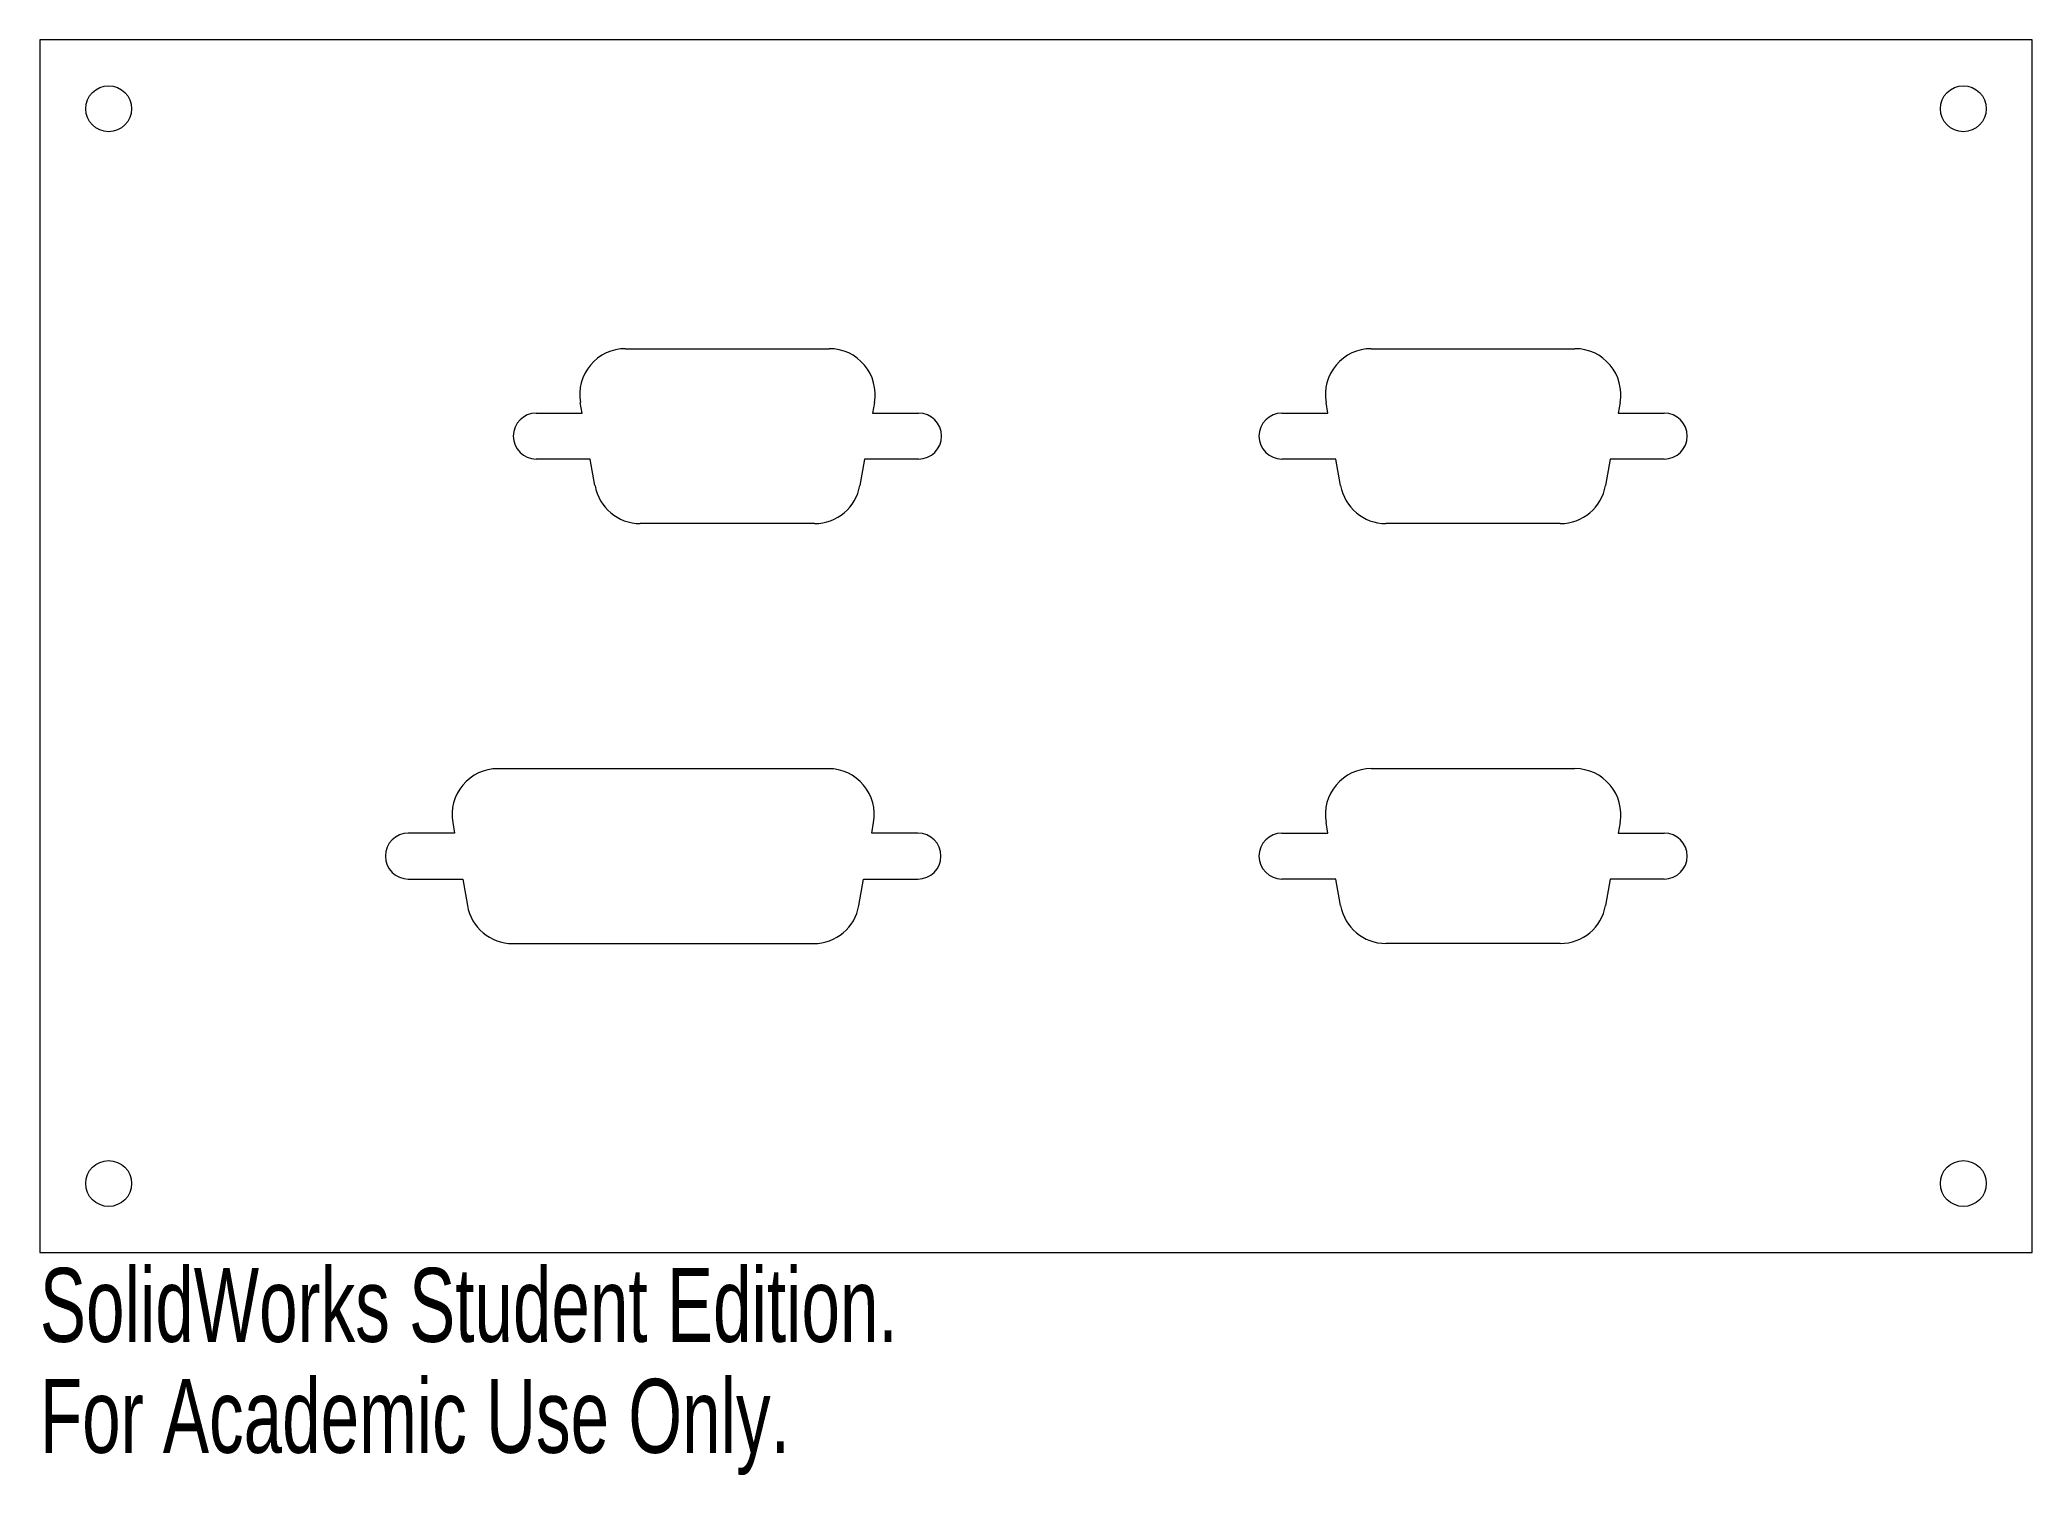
# Model space of a CAD drawing. Header units: inches. Extents: x -2.83 to 2.3, y -1.63 to 2.06.
import ezdxf

# ---------------------------------------------------------------- set-up
doc = ezdxf.new("R2010")
doc.units = ezdxf.units.IN
doc.header["$MEASUREMENT"] = 0
doc.styles.add('SLDTEXTSTYLE0', font='TXT', dxfattribs={"width": 0.7})

msp = doc.modelspace()

# ---------------------------------------------------------------- linework, layer by layer
at = {"color": 7, "linetype": 'Continuous', "lineweight": 15}
for p, q in [((2.3008, 2.0629), (-2.8271, 2.0629)), ((-2.8271, 2.0629), (-2.8271, -1.0573)), ((2.3008, -1.0573), (2.3008, 2.0629)), ((-1.3196, 1.2682), (-0.7952, 1.2682)), ((0.5997, 1.2682), (1.1241, 1.2682)), ((-1.4311, 1.1023), (-1.436, 1.1296)), ((-0.6789, 1.1296), (-0.6837, 1.1023)), ((0.4882, 1.1023), (0.4833, 1.1296)), ((1.2404, 1.1296), (1.2356, 1.1023)), ((-1.5494, 1.1023), (-1.4311, 1.1023)), ((-0.6837, 1.1023), (-0.5655, 1.1023)), ((0.3699, 1.1023), (0.4882, 1.1023)), ((1.2356, 1.1023), (1.3538, 1.1023)), ((-1.4103, 0.9842), (-1.5494, 0.9842)), ((-1.3983, 0.9158), (-1.4103, 0.9842)), ((-0.7046, 0.9842), (-0.7166, 0.9158)), ((-0.5655, 0.9842), (-0.7046, 0.9842)), ((0.509, 0.9842), (0.3699, 0.9842)), ((0.521, 0.9158), (0.509, 0.9842)), ((1.2147, 0.9842), (1.2027, 0.9158)), ((1.3538, 0.9842), (1.2147, 0.9842)), ((-0.8329, 0.8182), (-1.2819, 0.8182)), ((1.0864, 0.8182), (0.6373, 0.8182)), ((-0.7976, 0.1874), (-1.648, 0.1874)), ((0.5997, 0.1875), (1.1241, 0.1875)), ((-1.7595, 0.0214), (-1.8787, 0.0214)), ((-1.7643, 0.0488), (-1.7595, 0.0214)), ((-0.6861, 0.0214), (-0.6813, 0.0488)), ((-0.5669, 0.0214), (-0.6861, 0.0214)), ((0.3699, 0.0216), (0.4882, 0.0216)), ((0.4882, 0.0216), (0.4833, 0.0489)), ((1.2404, 0.0489), (1.2356, 0.0216)), ((1.2356, 0.0216), (1.3538, 0.0216)), ((-1.8787, -0.0967), (-1.7387, -0.0967)), ((-1.7387, -0.0967), (-1.7266, -0.165)), ((-0.719, -0.165), (-0.7069, -0.0967)), ((-0.7069, -0.0967), (-0.5669, -0.0967)), ((0.509, -0.0966), (0.3699, -0.0966)), ((0.521, -0.1649), (0.509, -0.0966)), ((1.2147, -0.0966), (1.2027, -0.1649)), ((1.3538, -0.0966), (1.2147, -0.0966)), ((-1.6103, -0.2626), (-0.8353, -0.2626)), ((1.0864, -0.2625), (0.6373, -0.2625)), ((-2.8271, -1.0573), (2.3008, -1.0573))]:
    msp.add_line(p, q, dxfattribs=at)
for centre in [(-2.65, 1.8857), (2.1237, 1.8857), (-2.65, -0.8801), (2.1237, -0.8801)]:
    msp.add_circle(centre, 0.0591, dxfattribs=at)
for centre, radius, start, end in [((-1.3196, 1.1501), 0.1181, 90, 189.998), ((-0.7952, 1.1501), 0.1181, 350.002, 90), ((0.5997, 1.1501), 0.1181, 90, 189.998), ((1.1241, 1.1501), 0.1181, 350.002, 90), ((-1.5494, 1.0432), 0.0591, 90, 270), ((-0.5655, 1.0432), 0.0591, 270, 90), ((0.3699, 1.0432), 0.0591, 90, 270), ((1.3538, 1.0432), 0.0591, 270, 90), ((-1.2819, 0.9363), 0.1181, 189.998, 270), ((-0.8329, 0.9363), 0.1181, 270, 350.002), ((0.6373, 0.9363), 0.1181, 189.998, 270), ((1.0864, 0.9363), 0.1181, 270, 350.002), ((-1.648, 0.0693), 0.1181, 90, 189.998), ((-0.7976, 0.0693), 0.1181, 350.002, 90), ((0.5997, 0.0694), 0.1181, 90, 189.998), ((1.1241, 0.0694), 0.1181, 350.002, 90), ((-1.8787, -0.0376), 0.0591, 90, 270), ((-0.5669, -0.0376), 0.0591, 270, 90), ((0.3699, -0.0375), 0.0591, 90, 270), ((1.3538, -0.0375), 0.0591, 270, 90), ((-1.6103, -0.1445), 0.1181, 189.998, 270), ((-0.8353, -0.1445), 0.1181, 270, 350.002), ((0.6373, -0.1444), 0.1181, 189.998, 270), ((1.0864, -0.1444), 0.1181, 270, 350.002)]:
    msp.add_arc(centre, radius, start, end, dxfattribs=at)

# ---------------------------------------------------------------- texts
at = {"color": 7, "linetype": 'Continuous', "char_height": 0.1903, "attachment_point": 1, "style": 'SLDTEXTSTYLE0'}
for s, insert in [('SolidWorks Student Edition.', (-2.8271, -1.0974)), ('For Academic Use Only.', (-2.8271, -1.3829))]:
    msp.add_mtext(s, dxfattribs=dict(at, insert=insert))

doc.saveas('drawing.dxf')
